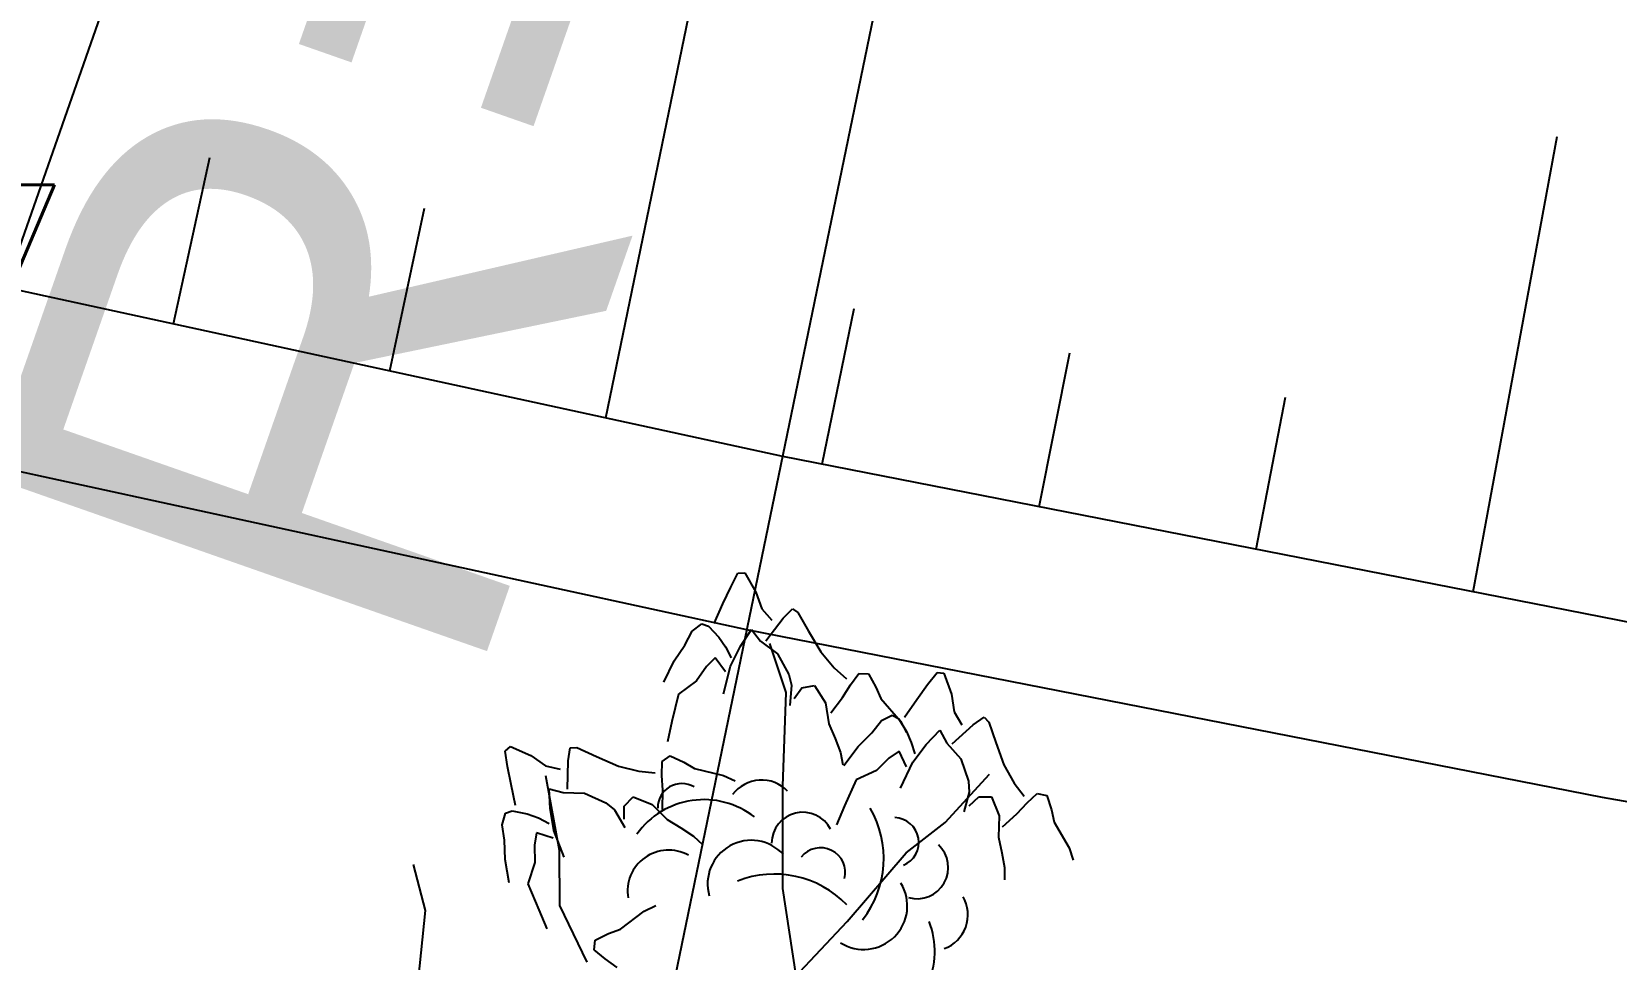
# Model space of a CAD drawing. Header units: millimetres. Extents: x 524954 to 526204, y 9523489 to 9524010.
# Drawn here: x 525434.09 to 525443.04, y 9523658.09 to 9523663.34 of the extents above; entities that cross this region are included whole.
import ezdxf
from ezdxf.enums import TextEntityAlignment as Align

# ---------------------------------------------------------------- set-up
doc = ezdxf.new("R2010")
doc.units = ezdxf.units.MM
doc.header["$PDMODE"] = 32
doc.header["$PDSIZE"] = 0.5
doc.linetypes.add('ACAD_ISO12W100', pattern=[21, 12, -3, 0, -3, 0, -3])
for name, color, linetype in [('Arbre', 34, 'ACAD_ISO12W100'), ("Route - Bretelle d'entrée - Restitution en plan - GEM_Berme", 7, 'Continuous'), ("Route - Bretelle d'entrée - Restitution en plan - GEM_Bretelle", 7, 'Continuous'), ("Route - Bretelle d'entrée - Restitution en plan - Talus remblais", 94, 'Continuous'), ("Route - Bretelle d'entrée - Tabulations", 7, 'Continuous'), ('Route - Bretelle de sortie - Construction', 7, 'Continuous'), ('Route - Bretelle de sortie - Textes - Arcs', 7, 'Continuous'), ('TopoAlt', 3, 'Continuous'), ('TOPOJIS', 7, 'Continuous')]:
    doc.layers.add(name, color=color, linetype=linetype)
doc.styles.add('Affichages route', font='arial.ttf', dxfattribs={"height": 0.5})
doc.styles.add('Cotation', font='arial.ttf')
doc.styles.add('Simplex 1.0', font='Simplex.shx', dxfattribs={"width": 0.99, "height": 1})
doc.dimstyles.new('BRAZZAVILLE', dxfattribs={"dimtxt": 0.15, "dimasz": 0.2, "dimexe": 0.5, "dimexo": 0.5, "dimgap": 0.5, "dimtad": 0, "dimzin": 0, "dimdsep": 46, "dimtxsty": 'Cotation', "dimsah": 1, "dimcen": 0.1, "dimse1": 1, "dimse2": 1, "dimclrd": 1, "dimclre": 256, "dimclrt": 1, "dimaunit": 2, "dimazin": 0, "dimtfac": 1, "dimtdec": 4, "dimtofl": 0, "dimtmove": 0, "dimatfit": 1, "dimfxl": 1, "dimtolj": 1, "dimtzin": 0, "dimlwd": 0, "dimlwe": 0, "dimarcsym": 0})

# ---------------------------------------------------------------- blocks, each defined once
blk = doc.blocks.new('TCPOINT M')
at = {"color": 0}
blk.add_point((0, 0), dxfattribs=at)
at = {"layer": 'TopoAlt', "style": 'Simplex 1.0', "width": 0.99}
blk.add_attdef('ALT', (0.15, 0.15), '', height=1, dxfattribs=at)
blk = doc.blocks.new('v088')
at = {"color": 3, "linetype": 'Continuous'}
for p, q in [((-0.0239, 12.3184), (0.0161, 12.3965)), ((0.0161, 12.3965), (0.0546, 12.3999)), ((0.0546, 12.3999), (0.1184, 12.2906)), ((-0.0686, 12.2238), (-0.0239, 12.3184)), ((0.1184, 12.2906), (0.1522, 12.1952)), ((-0.1179, 12.1126), (-0.0686, 12.2238)), ((0.1522, 12.1952), (0.2074, 12.1313)), ((0.2717, 12.1435), (0.3242, 12.1966)), ((0.3242, 12.1966), (0.3557, 12.1751)), ((-0.2428, 12.0693), (-0.1881, 12.111)), ((-0.1881, 12.111), (-0.1505, 12.0986)), ((-0.1505, 12.0986), (-0.0915, 12.0354)), ((0.1746, 12.0155), (0.2717, 12.1435)), ((0.3557, 12.1751), (0.415, 12.0689)), ((-0.2828, 11.9912), (-0.2428, 12.0693)), ((-0.0915, 12.0354), (-0.0536, 11.98)), ((0.0317, 11.9844), (0.0922, 12.0781)), ((0.0922, 12.0781), (0.1437, 12.0135)), ((0.1437, 12.0135), (0.2395, 11.9416)), ((0.415, 12.0689), (0.4841, 11.9528)), ((-0.344, 11.9013), (-0.2828, 11.9912)), ((-0.1123, 11.9179), (-0.1618, 11.8694)), ((-0.0542, 11.8389), (-0.1123, 11.9179)), ((-0.0536, 11.98), (-0.0225, 11.9193)), ((-0.0252, 11.8718), (0.0317, 11.9844)), ((0.2395, 11.9416), (0.3048, 11.8248)), ((0.4841, 11.9528), (0.5601, 11.8616)), ((-0.4033, 11.7804), (-0.344, 11.9013)), ((-0.1618, 11.8694), (-0.2169, 11.7884)), ((-0.066, 11.7153), (-0.0252, 11.8718)), ((0.3048, 11.8248), (0.32, 11.7651)), ((0.5601, 11.8616), (0.6304, 11.8005)), ((0.6527, 11.7656), (0.6994, 11.8293)), ((0.6994, 11.8293), (0.7544, 11.828)), ((0.7544, 11.828), (0.796, 11.7537)), ((1.0886, 11.7676), (1.1424, 11.8368)), ((1.1424, 11.8368), (1.1809, 11.833)), ((1.1809, 11.833), (1.2232, 11.7138)), ((-0.2169, 11.7884), (-0.3202, 11.714)), ((0.32, 11.7651), (0.3106, 11.6498)), ((0.3344, 11.6895), (0.378, 11.7487)), ((0.378, 11.7487), (0.4498, 11.7623)), ((0.4498, 11.7623), (0.5114, 11.6644)), ((0.6075, 11.6944), (0.6527, 11.7656)), ((0.796, 11.7537), (0.824, 11.6885)), ((1.027, 11.683), (1.0886, 11.7676)), ((-0.3202, 11.714), (-0.3572, 11.5582)), ((0.5114, 11.6644), (0.5299, 11.5465)), ((0.5418, 11.6075), (0.6075, 11.6944)), ((0.824, 11.6885), (0.9344, 11.5607)), ((0.9578, 11.583), (1.027, 11.683)), ((1.2232, 11.7138), (1.2386, 11.6137)), ((-0.3572, 11.5582), (-0.3824, 11.4437)), ((0.7732, 11.4945), (0.827, 11.5637)), ((0.827, 11.5637), (0.8886, 11.5945)), ((0.8886, 11.5945), (0.9232, 11.5753)), ((0.9232, 11.5753), (0.9693, 11.5022)), ((0.9344, 11.5607), (0.97, 11.497)), ((1.2386, 11.6137), (1.2809, 11.5407)), ((1.3463, 11.5407), (1.4079, 11.583)), ((1.4079, 11.583), (1.4348, 11.556)), ((1.4348, 11.556), (1.4733, 11.4406)), ((0.5299, 11.5465), (0.5653, 11.4632)), ((0.6962, 11.4176), (0.7732, 11.4945)), ((0.9693, 11.5022), (0.9963, 11.4406)), ((1.0809, 11.4291), (1.1578, 11.5099)), ((1.1578, 11.5099), (1.1963, 11.4368)), ((1.2271, 11.433), (1.3463, 11.5407)), ((-1.2987, 11.3921), (-1.2695, 11.4174)), ((-1.2853, 11.3054), (-1.2987, 11.3921)), ((-1.2695, 11.4174), (-1.1537, 11.3664)), ((-0.9434, 11.3371), (-0.9319, 11.4109)), ((-0.9319, 11.4109), (-0.8938, 11.412)), ((-0.8938, 11.412), (-0.7835, 11.3608)), ((0.5653, 11.4632), (0.5962, 11.3829)), ((0.5962, 11.3829), (0.6091, 11.3149)), ((0.6155, 11.3099), (0.6962, 11.4176)), ((0.927, 11.3906), (0.8693, 11.3522)), ((0.9693, 11.3022), (0.927, 11.3906)), ((0.9963, 11.4406), (1.0155, 11.3753)), ((1.004, 11.3291), (1.0809, 11.4291)), ((1.1963, 11.4368), (1.2771, 11.3483)), ((1.4733, 11.4406), (1.5194, 11.3137)), ((-1.266, 11.2026), (-1.2853, 11.3054)), ((-1.1537, 11.3664), (-1.0704, 11.3089)), ((-1.0704, 11.3089), (-0.9882, 11.2895)), ((-0.9469, 11.1764), (-0.9434, 11.3371)), ((-0.7835, 11.3608), (-0.6595, 11.3072)), ((-0.6595, 11.3072), (-0.5444, 11.2779)), ((-0.4131, 11.2545), (-0.4126, 11.3334)), ((-0.4126, 11.3334), (-0.3673, 11.3647)), ((-0.3673, 11.3647), (-0.2901, 11.3288)), ((-0.2901, 11.3288), (-0.2291, 11.2925)), ((-0.2291, 11.2925), (-0.0648, 11.2537)), ((0.8693, 11.3522), (0.8001, 11.2829)), ((0.9347, 11.1829), (1.004, 11.3291)), ((1.2771, 11.3483), (1.3194, 11.2214)), ((1.5194, 11.3137), (1.5771, 11.2099)), ((-1.2408, 11.0836), (-1.266, 11.2026)), ((-0.5444, 11.2779), (-0.4516, 11.2697)), ((-0.4079, 11.1703), (-0.4131, 11.2545)), ((-0.0648, 11.2537), (0.0014, 11.223)), ((0.6847, 11.2291), (0.6193, 11.0829)), ((0.8001, 11.2829), (0.6847, 11.2291)), ((1.3194, 11.2214), (1.3232, 11.1598)), ((1.5771, 11.2099), (1.6348, 11.1368)), ((-1.0503, 11.1789), (-0.9708, 11.1567)), ((-1.0444, 11.0675), (-1.0503, 11.1789)), ((-0.9708, 11.1567), (-0.851, 11.1547)), ((-0.851, 11.1547), (-0.7296, 11.0984)), ((-0.6257, 11.0796), (-0.5755, 11.1328)), ((-0.5755, 11.1328), (-0.4682, 11.0896)), ((-0.4102, 11.0614), (-0.4079, 11.1703)), ((1.3232, 11.1598), (1.2925, 11.0483)), ((1.3232, 11.0829), (1.3771, 11.1329)), ((1.3771, 11.1329), (1.4502, 11.1329)), ((1.4502, 11.1329), (1.4925, 11.0252)), ((1.6502, 11.0983), (1.7079, 11.1522)), ((1.7079, 11.1522), (1.7617, 11.1406)), ((1.7617, 11.1406), (1.7887, 11.0598)), ((-1.3166, 10.9752), (-1.2967, 11.0411)), ((-1.2967, 11.0411), (-1.2589, 11.0531)), ((-1.2589, 11.0531), (-1.1741, 11.0365)), ((-1.1741, 11.0365), (-1.1109, 11.0139)), ((-1.0245, 10.9429), (-1.0444, 11.0675)), ((-0.7296, 11.0984), (-0.6822, 11.0589)), ((-0.6822, 11.0589), (-0.6222, 10.96)), ((-0.6263, 11.0061), (-0.6257, 11.0796)), ((-0.4682, 11.0896), (-0.3841, 11.005)), ((0.6193, 11.0829), (0.5731, 10.9752)), ((1.4925, 11.0252), (1.4886, 10.906)), ((1.5117, 10.9637), (1.5925, 11.0368)), ((1.5925, 11.0368), (1.6502, 11.0983)), ((1.7887, 11.0598), (1.8041, 10.9906)), ((-1.3032, 10.8885), (-1.3166, 10.9752)), ((-1.122, 10.9292), (-1.1336, 10.8608)), ((-1.0286, 10.8992), (-1.122, 10.9292)), ((-1.1109, 11.0139), (-1.0501, 10.983)), ((-0.9657, 10.7922), (-1.0245, 10.9429)), ((-0.3841, 11.005), (-0.3065, 10.9583)), ((-0.3065, 10.9583), (-0.2344, 10.9114)), ((1.8041, 10.9906), (1.8887, 10.8444)), ((-1.3, 10.7798), (-1.3032, 10.8885)), ((-1.1336, 10.8608), (-1.1308, 10.7629)), ((-0.2344, 10.9114), (-0.1841, 10.8638)), ((1.4886, 10.906), (1.5079, 10.8175)), ((1.8887, 10.8444), (1.9118, 10.7752)), ((-1.2771, 10.6471), (-1.3, 10.7798)), ((-1.1308, 10.7629), (-1.1708, 10.642)), ((1.5079, 10.8175), (1.5233, 10.7329)), ((1.5233, 10.7329), (1.5233, 10.6636)), ((-1.1708, 10.642), (-1.1094, 10.4942)), ((-1.1094, 10.4942), (-1.0628, 10.3867)), ((-0.648, 10.3846), (-0.514, 10.4875)), ((-0.514, 10.4875), (-0.4484, 10.5194)), ((-0.7957, 10.2682), (-0.7912, 10.3231)), ((-0.7912, 10.3231), (-0.7146, 10.3603)), ((-0.7146, 10.3603), (-0.648, 10.3846)), ((-0.7348, 10.218), (-0.7957, 10.2682)), ((-0.6662, 10.1688), (-0.7348, 10.218))]:
    blk.add_line(p, q, dxfattribs=at)
at = {"linetype": 'Continuous'}
for p, q in [((0.2897, 11.7219), (0.1969, 11.9998)), ((0.2697, 11.1929), (0.2897, 11.7219)), ((-0.9914, 10.8307), (-1.0686, 11.252)), ((1.1882, 10.9882), (1.4374, 11.2608)), ((0.2693, 10.6145), (0.2697, 11.1929)), ((0.9679, 10.8157), (1.1882, 10.9882)), ((-1.7492, 10.4915), (-1.8168, 10.7513)), ((-0.9911, 10.5198), (-0.9914, 10.8307)), ((0.6339, 10.4293), (0.9679, 10.8157)), ((0.3448, 10.1217), (0.2693, 10.6145)), ((-1.8059, 9.9306), (-1.7492, 10.4915)), ((-0.8352, 10.1996), (-0.9911, 10.5198)), ((0.3358, 10.1122), (0.6339, 10.4293))]:
    blk.add_line(p, q, dxfattribs=at)
at = {"color": 3, "linetype": 'Continuous'}
for centre, major_axis, start_param, end_param in [((-0.3005, 11.0717), (0.0964, 0.0964), 0.254619, 2.377018), ((0.1501, 11.0237), (0.1445, 0.1445), 6.263619, 7.998733), ((-0.1756, 10.6509), (0.3298, 0.3298), 0.12682, 1.733702), ((0.3829, 10.8698), (-0.1246, 0.1246), 4.396235, 7.060094), ((0.2754, 10.7857), (0.3995, 0.3995), 4.836335, 6.022049), ((0.8987, 10.8757), (0.099, 0.099), 4.31771, 7.031286), ((-0.3757, 10.5998), (0.1641, 0.1641), 0.282297, 2.520721), ((0.0911, 10.6412), (0.1741, 0.1741), 6.236163, 8.918901), ((0.4834, 10.7051), (-0.099, 0.099), 3.680741, 6.394318), ((1.0287, 10.7332), (-0.1246, 0.1246), 2.081137, 4.744996), ((0.2226, 10.1318), (-0.3995, 0.3995), 4.689978, 5.875693), ((0.7276, 10.5169), (-0.1741, 0.1741), 1.793126, 4.475865), ((1.1114, 10.4666), (-0.1445, 0.1445), 2.713295, 4.448408), ((0.6623, 10.2582), (-0.3298, 0.3298), 2.69514, 4.302022)]:
    blk.add_ellipse(centre, major_axis=major_axis, ratio=1, start_param=start_param, end_param=end_param, dxfattribs=at)
blk = doc.blocks.new('MENSURA_TALSYMm_18')
at = {"layer": "Route - Bretelle d'entrée - Restitution en plan - Talus remblais"}
for p, q in [((525437.3315, 9523661.1541), (525437.8929, 9523663.8812)), ((525442.234, 9523660.172), (525442.709, 9523662.7444)), ((525434.8886, 9523661.6853), (525435.0933, 9523662.6267)), ((525436.1101, 9523661.4197), (525436.3064, 9523662.34)), ((525438.554, 9523660.8931), (525438.7341, 9523661.773)), ((525439.7806, 9523660.6527), (525439.9532, 9523661.5222)), ((525441.0073, 9523660.4123), (525441.172, 9523661.2715))]:
    blk.add_line(p, q, dxfattribs=at)
blk = doc.blocks.new('*D61')
at = {"layer": 'Defpoints', "color": 0, "transparency": 16777216}
for p in [(525446.5789, 9523699.6918), (525365.7433, 9523685.9106), (525427.473, 9523657.7743)]:
    blk.add_point(p, dxfattribs=at)
at = {"layer": 'Route - Bretelle de sortie - Construction', "color": 1, "lineweight": 0, "transparency": 16777216}
for p, q in [((525365.9507, 9523686.3656), (525385.0566, 9523728.283)), ((525387.579, 9523726.5838), (525399.8001, 9523721.0135)), ((525443.8491, 9523700.936), (525431.628, 9523706.5064)), ((525427.6803, 9523658.2293), (525446.7862, 9523700.1467))]:
    blk.add_line(p, q, dxfattribs=at)
at = {"layer": 'Route - Bretelle de sortie - Construction', "color": 1, "transparency": 16777216}
for points in [[(525387.7864, 9523727.0388), (525387.3716, 9523726.1289), (525384.8492, 9523727.8281)], [(525444.0564, 9523701.391), (525443.6417, 9523700.4811), (525446.5789, 9523699.6918)]]:
    blk.add_solid(points, dxfattribs=at)
at = {"layer": 'Route - Bretelle de sortie - Construction', "color": 1, "transparency": 16777216, "insert": (525415.714, 9523713.7599), "char_height": 3, "attachment_point": 5, "rotation": 335.49657, "style": 'Cotation'}
blk.add_mtext("\\A1;Zone d'acélération\\P70.00 m", dxfattribs=at)

msp = doc.modelspace()

# ---------------------------------------------------------------- linework, layer by layer
at = {"layer": "Route - Bretelle d'entrée - Restitution en plan - GEM_Berme", "flags": 128}
msp.add_lwpolyline([(525467.6508, 9523656.4412), (525462.6935, 9523657.0929), (525457.7361, 9523657.7447), (525455.4787, 9523658.0415), (525451.7252, 9523658.5654), (525447.9805, 9523659.149), (525443.1466, 9523659.9932), (525438.331, 9523660.9368), (525433.5389, 9523661.9788)], dxfattribs=at)
at = {"layer": "Route - Bretelle d'entrée - Restitution en plan - GEM_Bretelle", "flags": 128}
msp.add_lwpolyline([(525467.5205, 9523655.4497), (525462.5631, 9523656.1015), (525457.6058, 9523656.7532), (525455.3483, 9523657.05), (525451.5791, 9523657.5761), (525447.8187, 9523658.1622), (525442.9644, 9523659.0099), (525438.1286, 9523659.9575), (525433.2934, 9523661.0081)], dxfattribs=at)
at = {"layer": "Route - Bretelle d'entrée - Tabulations"}
msp.add_line((525435.3962, 9523646.7369), (525439.4442, 9523666.3229), dxfattribs=at)
at = {"layer": 'Route - Bretelle de sortie - Textes - Arcs'}
msp.add_line((525424.7817, 9523635.753), (525447.9236, 9523701.817), dxfattribs=at)

# ---------------------------------------------------------------- block references
at = {"layer": 'Arbre'}
msp.add_blockref('v088', (525438.0615, 9523647.8797), dxfattribs=at)
at = {"layer": "Route - Bretelle d'entrée - Restitution en plan - Talus remblais"}
msp.add_blockref('MENSURA_TALSYMm_18', (0, 0), dxfattribs=at)
at = {"layer": 'TOPOJIS'}
ref = msp.add_blockref('TCPOINT M', (525429.6262, 9523661.4225, 275.47), dxfattribs=at)
ref.add_attrib('ALT', '275.47', (525429.6762, 9523661.4725, 275.47), dxfattribs={"layer": 'TopoAlt', "height": 1, "style": 'Simplex 1.0', "width": 0.99})

# ---------------------------------------------------------------- texts
at = {"layer": 'Route - Bretelle de sortie - Textes - Arcs', "style": 'Affichages route'}
msp.add_text('R=200.0', height=3, rotation=70.69492, dxfattribs=at).set_placement((525436.3527, 9523668.035), align=Align.TOP_CENTER)

# ---------------------------------------------------------------- dimensions: what is measured, and where the dimension line sits
at = {"layer": 'Route - Bretelle de sortie - Construction'}
dim = msp.add_aligned_dim(p1=(525365.7433, 9523685.9106), p2=(525427.473, 9523657.7743), distance=46.0663, text="Zone d'acélération\\P70.00 m", dimstyle='BRAZZAVILLE', override={"dimtxt": 3, "dimasz": 3, "dimse1": 0, "dimse2": 0, "dimclre": 1}, dxfattribs=at)
dim.commit()
dim.dimension.update_dxf_attribs({"geometry": '*D61', "text_midpoint": (525415.714, 9523713.7599)})

doc.saveas('drawing.dxf')
